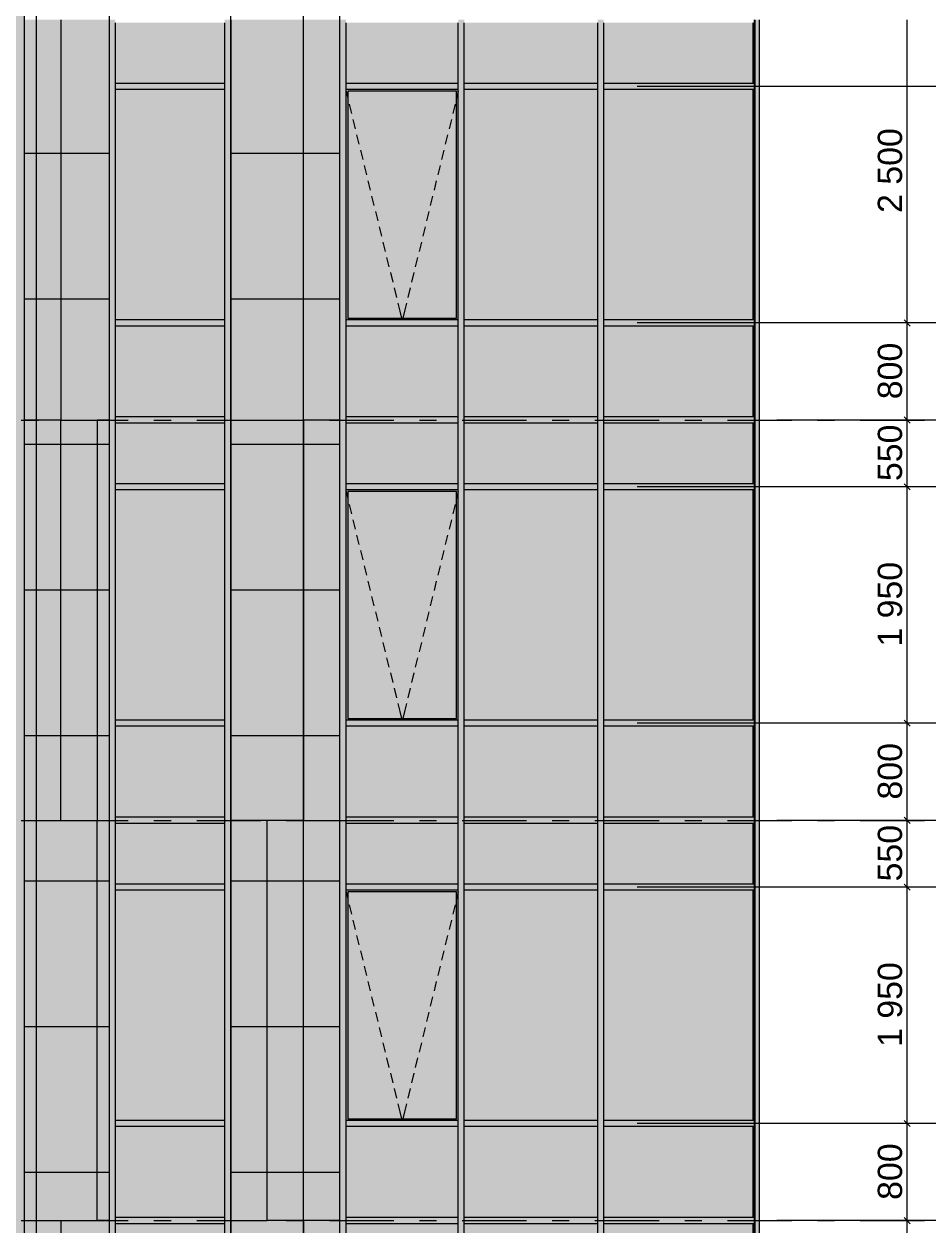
# Model space of a CAD drawing. Header units: millimetres. Extents: x 1499747 to 4341325, y -28481 to 441852.
# Drawn here: x 4151459 to 4158910, y 383893 to 393793 of the extents above; entities that cross this region are included whole.
import ezdxf

# ---------------------------------------------------------------- set-up
doc = ezdxf.new("R2010")
doc.units = ezdxf.units.MM
doc.header["$MEASUREMENT"] = 0
doc.layers.add('Чертеж и Рисунок', color=7, linetype='Continuous')
doc.styles.add('РЎР“Р•РќР•Р\xa0Р\x98Р\xa0_РЎРўР\x98Р›Р¬_2', font='')
doc.styles.get('РЎР“Р•РќР•Р\xa0Р\x98Р\xa0_РЎРўР\x98Р›Р¬_2').set_extended_font_data('GOST Common', italic=True)

msp = doc.modelspace()

# ---------------------------------------------------------------- hatches: boundary and pattern name
at = {"layer": 'Чертеж и Рисунок', "linetype": 'Continuous', "lineweight": 0, "true_color": 0xffffff}
for points in [[(4150962.7, 399933), (4150962.7, 373528.4), (4151462.7, 373528.4), (4151462.7, 399933)], [(4151762.7, 393828.4), (4151762.7, 390528.4), (4152162.9, 390528.4), (4152162.9, 393828.4)], [(4153162.9, 393828.4), (4153162.9, 390528.4), (4153762.9, 390528.4), (4153762.9, 393828.4)], [(4151762.7, 390528.4), (4151462.7, 390528.4), (4151462.7, 387228.4), (4151762.7, 387228.4)], [(4151762.7, 390528.4), (4151762.7, 387228.4), (4152062.7, 387228.4), (4152062.7, 390528.4)], [(4153762.9, 390528.4), (4153762.9, 387228.4), (4154062.9, 387228.4), (4154062.9, 390528.4)], [(4151462.7, 387228.4), (4151462.7, 383928.4), (4152062.7, 383928.4), (4152062.7, 387228.4)], [(4153162.9, 387228.4), (4153162.9, 383928.4), (4153462.9, 383928.4), (4153462.9, 387228.4)], [(4151762.7, 383928.4), (4151762.7, 380628.4), (4152162.9, 380628.4), (4152162.9, 383928.4)], [(4153762.9, 383928.4), (4153762.9, 380628.4), (4154062.9, 380628.4), (4154062.9, 383928.4)]]:
    msp.add_hatch(color=7, dxfattribs=at).paths.add_polyline_path(points)
at = {"layer": 'Чертеж и Рисунок', "linetype": 'Continuous', "lineweight": 0, "true_color": 0x868d8e}
for points in [[(4151462.7, 393828.4), (4151462.7, 390528.4), (4151762.7, 390528.4), (4151762.7, 393828.4)], [(4153762.9, 393828.4), (4153762.9, 390528.4), (4154062.9, 390528.4), (4154062.9, 393828.4)], [(4152062.7, 390528.4), (4152062.7, 387228.4), (4152162.9, 387228.4), (4152162.9, 390528.4)], [(4153762.9, 390528.4), (4153162.9, 390528.4), (4153162.9, 387228.4), (4153762.9, 387228.4)], [(4152062.7, 387228.4), (4152062.7, 383928.4), (4152162.9, 383928.4), (4152162.9, 387228.4)], [(4153462.9, 387228.4), (4153462.9, 383928.4), (4154062.9, 383928.4), (4154062.9, 387228.4)], [(4151462.7, 383928.4), (4151462.7, 380628.4), (4151762.7, 380628.4), (4151762.7, 383928.4)], [(4153162.9, 383928.4), (4153162.9, 380628.4), (4153762.9, 380628.4), (4153762.9, 383928.4)]]:
    msp.add_hatch(color=252, dxfattribs=at).paths.add_polyline_path(points)
at = {"layer": 'Чертеж и Рисунок', "linetype": 'Continuous', "lineweight": 0, "true_color": 0x2e2e2e}
for points in [[(4152162.9, 393278.4), (4152212.9, 393278.4), (4152212.9, 393828.4), (4152162.9, 393828.4)], [(4153162.9, 393278.4), (4153162.9, 393828.4), (4153112.9, 393828.4), (4153112.9, 393278.4)], [(4154112.9, 393278.4), (4154112.9, 393828.4), (4154062.9, 393828.4), (4154062.9, 393278.4)], [(4155037.9, 393828.4), (4155037.9, 393278.4), (4155087.9, 393278.4), (4155087.9, 393828.4)], [(4156237.8, 393278.4), (4156237.8, 393828.4), (4156187.8, 393828.4), (4156187.8, 393278.4)], [(4157467.4, 393303.4), (4157477.4, 393303.4), (4157477.4, 393278.4), (4157479.2, 393278.4), (4157479.2, 393828.4), (4157477.4, 393828.4), (4157477.4, 393803.4), (4157467.4, 393803.4)], [(4157479.2, 393278.4), (4157486.3, 393278.4), (4157486.3, 393828.4), (4157479.2, 393828.4)], [(4157486.3, 393278.4), (4157521.7, 393278.4), (4157521.7, 393828.4), (4157486.3, 393828.4)], [(4152162.9, 392428.4), (4152212.9, 392428.4), (4152212.9, 393278.4), (4152162.9, 393278.4)], [(4152212.9, 393303.4), (4152212.9, 393253.4), (4153112.9, 393253.4), (4153112.9, 393303.4)], [(4153162.9, 392428.4), (4153162.9, 393278.4), (4153112.9, 393278.4), (4153112.9, 392428.4)], [(4154112.9, 391328.4), (4154112.9, 393278.4), (4154062.9, 393278.4), (4154062.9, 391328.4)], [(4155037.9, 393253.4), (4155037.9, 393303.4), (4154112.9, 393303.4), (4154112.9, 393253.4)], [(4154127.9, 393238.4), (4154112.9, 393253.4), (4154112.9, 391353.4), (4154127.9, 391368.4)], [(4154112.9, 393253.4), (4154127.9, 393238.4), (4155022.9, 393238.4), (4155037.9, 393253.4)], [(4155022.9, 391368.4), (4155037.9, 391353.4), (4155037.9, 393253.4), (4155022.9, 393238.4)], [(4155037.9, 393278.4), (4155037.9, 391328.4), (4155087.9, 391328.4), (4155087.9, 393278.4)], [(4155571.8, 393303.4), (4155087.9, 393303.4), (4155087.9, 393253.4), (4155571.8, 393253.4)], [(4156187.8, 393253.4), (4156187.8, 393303.4), (4155571.8, 393303.4), (4155571.8, 393253.4)], [(4156237.8, 391328.4), (4156237.8, 393278.4), (4156187.8, 393278.4), (4156187.8, 391328.4)], [(4157477.4, 393253.4), (4157477.4, 393303.4), (4156237.8, 393303.4), (4156237.8, 393253.4)], [(4157477.4, 393253.4), (4157467.4, 393253.4), (4157467.4, 391353.4), (4157477.4, 391353.4), (4157477.4, 391328.4), (4157479.2, 391328.4), (4157479.2, 393278.4), (4157477.4, 393278.4)], [(4157479.2, 391328.4), (4157486.3, 391328.4), (4157486.3, 393278.4), (4157479.2, 393278.4)], [(4157486.3, 391328.4), (4157521.7, 391328.4), (4157521.7, 393278.4), (4157486.3, 393278.4)], [(4152162.9, 391328.4), (4152212.9, 391328.4), (4152212.9, 392428.4), (4152162.9, 392428.4)], [(4153162.9, 391328.4), (4153162.9, 392428.4), (4153112.9, 392428.4), (4153112.9, 391328.4)], [(4152212.9, 391353.4), (4152212.9, 391303.4), (4153112.9, 391303.4), (4153112.9, 391353.4)], [(4154112.9, 391353.4), (4155037.9, 391353.4), (4155022.9, 391368.4), (4154127.9, 391368.4)], [(4155037.9, 391303.4), (4155037.9, 391353.4), (4154112.9, 391353.4), (4154112.9, 391303.4)], [(4155571.8, 391353.4), (4155087.9, 391353.4), (4155087.9, 391303.4), (4155571.8, 391303.4)], [(4156187.8, 391303.4), (4156187.8, 391353.4), (4155571.8, 391353.4), (4155571.8, 391303.4)], [(4157477.4, 391303.4), (4157477.4, 391353.4), (4156237.8, 391353.4), (4156237.8, 391303.4)], [(4152162.9, 390528.4), (4152212.9, 390528.4), (4152212.9, 391328.4), (4152162.9, 391328.4)], [(4153162.9, 390528.4), (4153162.9, 391328.4), (4153112.9, 391328.4), (4153112.9, 390528.4)], [(4154112.9, 390528.4), (4154112.9, 391328.4), (4154062.9, 391328.4), (4154062.9, 390528.4)], [(4155037.9, 391328.4), (4155037.9, 390528.4), (4155087.9, 390528.4), (4155087.9, 391328.4)], [(4156237.8, 390528.4), (4156237.8, 391328.4), (4156187.8, 391328.4), (4156187.8, 390528.4)], [(4157477.4, 391303.4), (4157467.4, 391303.4), (4157467.4, 390553.4), (4157477.4, 390553.4), (4157477.4, 390528.4), (4157479.2, 390528.4), (4157479.2, 391328.4), (4157477.4, 391328.4)], [(4157479.2, 390528.4), (4157486.3, 390528.4), (4157486.3, 391328.4), (4157479.2, 391328.4)], [(4157486.3, 390528.4), (4157521.7, 390528.4), (4157521.7, 391328.4), (4157486.3, 391328.4)], [(4152162.9, 390128.4), (4152212.9, 390128.4), (4152212.9, 390528.4), (4152162.9, 390528.4)], [(4152212.9, 390553.4), (4152212.9, 390503.4), (4153112.9, 390503.4), (4153112.9, 390553.4)], [(4153162.9, 390128.4), (4153162.9, 390528.4), (4153112.9, 390528.4), (4153112.9, 390128.4)], [(4154112.9, 389978.4), (4154112.9, 390528.4), (4154062.9, 390528.4), (4154062.9, 389978.4)], [(4155037.9, 390503.4), (4155037.9, 390553.4), (4154112.9, 390553.4), (4154112.9, 390503.4)], [(4155037.9, 389978.4), (4155087.9, 389978.4), (4155087.9, 390528.4), (4155037.9, 390528.4)], [(4155571.8, 390553.4), (4155087.9, 390553.4), (4155087.9, 390503.4), (4155571.8, 390503.4)], [(4156187.8, 390503.4), (4156187.8, 390553.4), (4155571.8, 390553.4), (4155571.8, 390503.4)], [(4156237.8, 389978.4), (4156237.8, 390528.4), (4156187.8, 390528.4), (4156187.8, 389978.4)], [(4157477.4, 390503.4), (4157477.4, 390553.4), (4156237.8, 390553.4), (4156237.8, 390503.4)], [(4157467.4, 390003.4), (4157477.4, 390003.4), (4157477.4, 389978.4), (4157479.2, 389978.4), (4157479.2, 390528.4), (4157477.4, 390528.4), (4157477.4, 390503.4), (4157467.4, 390503.4)], [(4157479.2, 389978.4), (4157486.3, 389978.4), (4157486.3, 390528.4), (4157479.2, 390528.4)], [(4157486.3, 389978.4), (4157521.7, 389978.4), (4157521.7, 390528.4), (4157486.3, 390528.4)], [(4152162.9, 389978.4), (4152212.9, 389978.4), (4152212.9, 390128.4), (4152162.9, 390128.4)], [(4153162.9, 389978.4), (4153162.9, 390128.4), (4153112.9, 390128.4), (4153112.9, 389978.4)], [(4152162.9, 388028.4), (4152212.9, 388028.4), (4152212.9, 389978.4), (4152162.9, 389978.4)], [(4152212.9, 390003.4), (4152212.9, 389953.4), (4153112.9, 389953.4), (4153112.9, 390003.4)], [(4153162.9, 388028.4), (4153162.9, 389978.4), (4153112.9, 389978.4), (4153112.9, 388028.4)], [(4154112.9, 388028.4), (4154112.9, 389978.4), (4154062.9, 389978.4), (4154062.9, 388028.4)], [(4155037.9, 389953.4), (4155037.9, 390003.4), (4154112.9, 390003.4), (4154112.9, 389953.4)], [(4155037.9, 388028.4), (4155087.9, 388028.4), (4155087.9, 389978.4), (4155037.9, 389978.4)], [(4155571.8, 390003.4), (4155087.9, 390003.4), (4155087.9, 389953.4), (4155571.8, 389953.4)], [(4156187.8, 389953.4), (4156187.8, 390003.4), (4155571.8, 390003.4), (4155571.8, 389953.4)], [(4156237.8, 388028.4), (4156237.8, 389978.4), (4156187.8, 389978.4), (4156187.8, 388028.4)], [(4157477.4, 389953.4), (4157477.4, 390003.4), (4156237.8, 390003.4), (4156237.8, 389953.4)], [(4157477.4, 389953.4), (4157467.4, 389953.4), (4157467.4, 388053.4), (4157477.4, 388053.4), (4157477.4, 388028.4), (4157479.2, 388028.4), (4157479.2, 389978.4), (4157477.4, 389978.4)], [(4157479.2, 388028.4), (4157486.3, 388028.4), (4157486.3, 389978.4), (4157479.2, 389978.4)], [(4157486.3, 388028.4), (4157521.7, 388028.4), (4157521.7, 389978.4), (4157486.3, 389978.4)], [(4154127.9, 389938.4), (4154112.9, 389953.4), (4154112.9, 388053.4), (4154127.9, 388068.4)], [(4154112.9, 389953.4), (4154127.9, 389938.4), (4155022.9, 389938.4), (4155037.9, 389953.4)], [(4155022.9, 388068.4), (4155037.9, 388053.4), (4155037.9, 389953.4), (4155022.9, 389938.4)], [(4152162.9, 387828.4), (4152212.9, 387828.4), (4152212.9, 388028.4), (4152162.9, 388028.4)], [(4152212.9, 388053.4), (4152212.9, 388003.4), (4153112.9, 388003.4), (4153112.9, 388053.4)], [(4153162.9, 387828.4), (4153162.9, 388028.4), (4153112.9, 388028.4), (4153112.9, 387828.4)], [(4154112.9, 387228.4), (4154112.9, 388028.4), (4154062.9, 388028.4), (4154062.9, 387228.4)], [(4154112.9, 388053.4), (4155037.9, 388053.4), (4155022.9, 388068.4), (4154127.9, 388068.4)], [(4155037.9, 388003.4), (4155037.9, 388053.4), (4154112.9, 388053.4), (4154112.9, 388003.4)], [(4155037.9, 387228.4), (4155087.9, 387228.4), (4155087.9, 388028.4), (4155037.9, 388028.4)], [(4155571.8, 388053.4), (4155087.9, 388053.4), (4155087.9, 388003.4), (4155571.8, 388003.4)], [(4156187.8, 388003.4), (4156187.8, 388053.4), (4155571.8, 388053.4), (4155571.8, 388003.4)], [(4156237.8, 387228.4), (4156237.8, 388028.4), (4156187.8, 388028.4), (4156187.8, 387228.4)], [(4157477.4, 388003.4), (4157477.4, 388053.4), (4156237.8, 388053.4), (4156237.8, 388003.4)], [(4157477.4, 388003.4), (4157467.4, 388003.4), (4157467.4, 387253.4), (4157477.4, 387253.4), (4157477.4, 387228.4), (4157479.2, 387228.4), (4157479.2, 388028.4), (4157477.4, 388028.4)], [(4157479.2, 387228.4), (4157486.3, 387228.4), (4157486.3, 388028.4), (4157479.2, 388028.4)], [(4157486.3, 387228.4), (4157521.7, 387228.4), (4157521.7, 388028.4), (4157486.3, 388028.4)], [(4152162.9, 387228.4), (4152212.9, 387228.4), (4152212.9, 387828.4), (4152162.9, 387828.4)], [(4153162.9, 387228.4), (4153162.9, 387828.4), (4153112.9, 387828.4), (4153112.9, 387228.4)], [(4152162.9, 386678.4), (4152212.9, 386678.4), (4152212.9, 387228.4), (4152162.9, 387228.4)], [(4152212.9, 387253.4), (4152212.9, 387203.4), (4153112.9, 387203.4), (4153112.9, 387253.4)], [(4153162.9, 386678.4), (4153162.9, 387228.4), (4153112.9, 387228.4), (4153112.9, 386678.4)], [(4154112.9, 386678.4), (4154112.9, 387228.4), (4154062.9, 387228.4), (4154062.9, 386678.4)], [(4155037.9, 387203.4), (4155037.9, 387253.4), (4154112.9, 387253.4), (4154112.9, 387203.4)], [(4155037.9, 387228.4), (4155037.9, 386678.4), (4155087.9, 386678.4), (4155087.9, 387228.4)], [(4155571.8, 387253.4), (4155087.9, 387253.4), (4155087.9, 387203.4), (4155571.8, 387203.4)], [(4156187.8, 387203.4), (4156187.8, 387253.4), (4155571.8, 387253.4), (4155571.8, 387203.4)], [(4156237.8, 386678.4), (4156237.8, 387228.4), (4156187.8, 387228.4), (4156187.8, 386678.4)], [(4157477.4, 387203.4), (4157477.4, 387253.4), (4156237.8, 387253.4), (4156237.8, 387203.4)], [(4157467.4, 386703.4), (4157477.4, 386703.4), (4157477.4, 386678.4), (4157479.2, 386678.4), (4157479.2, 387228.4), (4157477.4, 387228.4), (4157477.4, 387203.4), (4157467.4, 387203.4)], [(4157479.2, 386678.4), (4157486.3, 386678.4), (4157486.3, 387228.4), (4157479.2, 387228.4)], [(4157486.3, 386678.4), (4157521.7, 386678.4), (4157521.7, 387228.4), (4157486.3, 387228.4)], [(4152212.9, 386703.4), (4152212.9, 386653.4), (4153112.9, 386653.4), (4153112.9, 386703.4)], [(4155037.9, 386653.4), (4155037.9, 386703.4), (4154112.9, 386703.4), (4154112.9, 386653.4)], [(4155571.8, 386703.4), (4155087.9, 386703.4), (4155087.9, 386653.4), (4155571.8, 386653.4)], [(4156187.8, 386653.4), (4156187.8, 386703.4), (4155571.8, 386703.4), (4155571.8, 386653.4)], [(4157477.4, 386653.4), (4157477.4, 386703.4), (4156237.8, 386703.4), (4156237.8, 386653.4)], [(4152162.9, 385528.4), (4152212.9, 385528.4), (4152212.9, 386678.4), (4152162.9, 386678.4)], [(4153162.9, 385528.4), (4153162.9, 386678.4), (4153112.9, 386678.4), (4153112.9, 385528.4)], [(4154112.9, 384728.4), (4154112.9, 386678.4), (4154062.9, 386678.4), (4154062.9, 384728.4)], [(4154127.9, 386638.4), (4154112.9, 386653.4), (4154112.9, 384753.4), (4154127.9, 384768.4)], [(4154112.9, 386653.4), (4154127.9, 386638.4), (4155022.9, 386638.4), (4155037.9, 386653.4)], [(4155022.9, 384768.4), (4155037.9, 384753.4), (4155037.9, 386653.4), (4155022.9, 386638.4)], [(4155037.9, 384728.4), (4155087.9, 384728.4), (4155087.9, 386678.4), (4155037.9, 386678.4)], [(4156237.8, 384728.4), (4156237.8, 386678.4), (4156187.8, 386678.4), (4156187.8, 384728.4)], [(4157477.4, 386653.4), (4157467.4, 386653.4), (4157467.4, 384753.4), (4157477.4, 384753.4), (4157477.4, 384728.4), (4157479.2, 384728.4), (4157479.2, 386678.4), (4157477.4, 386678.4)], [(4157479.2, 384728.4), (4157486.3, 384728.4), (4157486.3, 386678.4), (4157479.2, 386678.4)], [(4157486.3, 384728.4), (4157521.7, 384728.4), (4157521.7, 386678.4), (4157486.3, 386678.4)], [(4152162.9, 384728.4), (4152212.9, 384728.4), (4152212.9, 385528.4), (4152162.9, 385528.4)], [(4153162.9, 384728.4), (4153162.9, 385528.4), (4153112.9, 385528.4), (4153112.9, 384728.4)], [(4152162.9, 383928.4), (4152212.9, 383928.4), (4152212.9, 384728.4), (4152162.9, 384728.4)], [(4152212.9, 384753.4), (4152212.9, 384703.4), (4153112.9, 384703.4), (4153112.9, 384753.4)], [(4153162.9, 383928.4), (4153162.9, 384728.4), (4153112.9, 384728.4), (4153112.9, 383928.4)], [(4154112.9, 383928.4), (4154112.9, 384728.4), (4154062.9, 384728.4), (4154062.9, 383928.4)], [(4154112.9, 384753.4), (4155037.9, 384753.4), (4155022.9, 384768.4), (4154127.9, 384768.4)], [(4155037.9, 384703.4), (4155037.9, 384753.4), (4154112.9, 384753.4), (4154112.9, 384703.4)], [(4155037.9, 383928.4), (4155087.9, 383928.4), (4155087.9, 384728.4), (4155037.9, 384728.4)], [(4155571.8, 384753.4), (4155087.9, 384753.4), (4155087.9, 384703.4), (4155571.8, 384703.4)], [(4156187.8, 384703.4), (4156187.8, 384753.4), (4155571.8, 384753.4), (4155571.8, 384703.4)], [(4156237.8, 383928.4), (4156237.8, 384728.4), (4156187.8, 384728.4), (4156187.8, 383928.4)], [(4157477.4, 384703.4), (4157477.4, 384753.4), (4156237.8, 384753.4), (4156237.8, 384703.4)], [(4157477.4, 384703.4), (4157467.4, 384703.4), (4157467.4, 383953.4), (4157477.4, 383953.4), (4157477.4, 383928.4), (4157479.2, 383928.4), (4157479.2, 384728.4), (4157477.4, 384728.4)], [(4157479.2, 383928.4), (4157486.3, 383928.4), (4157486.3, 384728.4), (4157479.2, 384728.4)], [(4157486.3, 383928.4), (4157521.7, 383928.4), (4157521.7, 384728.4), (4157486.3, 384728.4)], [(4152162.9, 383378.4), (4152212.9, 383378.4), (4152212.9, 383928.4), (4152162.9, 383928.4)], [(4152212.9, 383953.4), (4152212.9, 383903.4), (4153112.9, 383903.4), (4153112.9, 383953.4)], [(4153162.9, 383378.4), (4153162.9, 383928.4), (4153112.9, 383928.4), (4153112.9, 383378.4)], [(4154112.9, 383378.4), (4154112.9, 383928.4), (4154062.9, 383928.4), (4154062.9, 383378.4)], [(4155037.9, 383903.4), (4155037.9, 383953.4), (4154112.9, 383953.4), (4154112.9, 383903.4)], [(4155037.9, 383928.4), (4155037.9, 383378.4), (4155087.9, 383378.4), (4155087.9, 383928.4)], [(4155571.8, 383953.4), (4155087.9, 383953.4), (4155087.9, 383903.4), (4155571.8, 383903.4)], [(4156187.8, 383903.4), (4156187.8, 383953.4), (4155571.8, 383953.4), (4155571.8, 383903.4)], [(4156237.8, 383378.4), (4156237.8, 383928.4), (4156187.8, 383928.4), (4156187.8, 383378.4)], [(4157477.4, 383903.4), (4157477.4, 383953.4), (4156237.8, 383953.4), (4156237.8, 383903.4)], [(4157467.4, 383403.4), (4157477.4, 383403.4), (4157477.4, 383378.4), (4157479.2, 383378.4), (4157479.2, 383928.4), (4157477.4, 383928.4), (4157477.4, 383903.4), (4157467.4, 383903.4)], [(4157479.2, 383378.4), (4157486.3, 383378.4), (4157486.3, 383928.4), (4157479.2, 383928.4)], [(4157486.3, 383378.4), (4157521.7, 383378.4), (4157521.7, 383928.4), (4157486.3, 383928.4)]]:
    msp.add_hatch(color=250, dxfattribs=at).paths.add_polyline_path(points)
at = {"layer": 'Чертеж и Рисунок', "linetype": 'Continuous', "lineweight": 0, "true_color": 0x84adf9}
for points in [[(4153112.9, 393803.4), (4152212.9, 393803.4), (4152212.9, 393303.4), (4153112.9, 393303.4)], [(4155037.9, 393803.4), (4154112.9, 393803.4), (4154112.9, 393303.4), (4155037.9, 393303.4)], [(4155087.9, 393303.4), (4156187.8, 393303.4), (4156187.8, 393803.4), (4155087.9, 393803.4)], [(4156237.8, 393303.4), (4157467.4, 393303.4), (4157467.4, 393803.4), (4156237.8, 393803.4)], [(4153112.9, 393253.4), (4152212.9, 393253.4), (4152212.9, 391353.4), (4153112.9, 391353.4), (4153112.9, 392428.4)], [(4155022.9, 391368.4), (4155022.9, 393238.4), (4154127.9, 393238.4), (4154127.9, 391368.4)], [(4155087.9, 391353.4), (4156187.8, 391353.4), (4156187.8, 393253.4), (4155087.9, 393253.4)], [(4156237.8, 391353.4), (4157467.4, 391353.4), (4157467.4, 393253.4), (4156237.8, 393253.4)], [(4152212.9, 391303.4), (4152212.9, 390553.4), (4153112.9, 390553.4), (4153112.9, 391303.4)], [(4154112.9, 391303.4), (4154112.9, 390553.4), (4155037.9, 390553.4), (4155037.9, 391303.4)], [(4155087.9, 390553.4), (4156187.8, 390553.4), (4156187.8, 391303.4), (4155087.9, 391303.4)], [(4156237.8, 390553.4), (4157467.4, 390553.4), (4157467.4, 391303.4), (4156237.8, 391303.4)], [(4153112.9, 390503.4), (4152212.9, 390503.4), (4152212.9, 390003.4), (4153112.9, 390003.4), (4153112.9, 390128.4)], [(4154112.9, 390503.4), (4154112.9, 390003.4), (4155037.9, 390003.4), (4155037.9, 390503.4)], [(4155087.9, 390003.4), (4156187.8, 390003.4), (4156187.8, 390503.4), (4155087.9, 390503.4)], [(4156237.8, 390003.4), (4157467.4, 390003.4), (4157467.4, 390503.4), (4156237.8, 390503.4)], [(4152212.9, 389953.4), (4152212.9, 388053.4), (4153112.9, 388053.4), (4153112.9, 389953.4)], [(4155022.9, 388068.4), (4155022.9, 389938.4), (4154127.9, 389938.4), (4154127.9, 388068.4)], [(4155087.9, 388053.4), (4156187.8, 388053.4), (4156187.8, 389953.4), (4155087.9, 389953.4)], [(4156237.8, 388053.4), (4157467.4, 388053.4), (4157467.4, 389953.4), (4156237.8, 389953.4)], [(4152212.9, 387253.4), (4153112.9, 387253.4), (4153112.9, 387828.4), (4153112.9, 388003.4), (4152212.9, 388003.4)], [(4154112.9, 388003.4), (4154112.9, 387253.4), (4155037.9, 387253.4), (4155037.9, 388003.4)], [(4155087.9, 387253.4), (4156187.8, 387253.4), (4156187.8, 388003.4), (4155087.9, 388003.4)], [(4156237.8, 387253.4), (4157467.4, 387253.4), (4157467.4, 388003.4), (4156237.8, 388003.4)], [(4152212.9, 387203.4), (4152212.9, 386703.4), (4153112.9, 386703.4), (4153112.9, 387203.4)], [(4154112.9, 387203.4), (4154112.9, 386703.4), (4155037.9, 386703.4), (4155037.9, 387203.4)], [(4155087.9, 386703.4), (4156187.8, 386703.4), (4156187.8, 387203.4), (4155087.9, 387203.4)], [(4156237.8, 386703.4), (4157467.4, 386703.4), (4157467.4, 387203.4), (4156237.8, 387203.4)], [(4153112.9, 386653.4), (4152212.9, 386653.4), (4152212.9, 384753.4), (4153112.9, 384753.4), (4153112.9, 385528.4)], [(4155022.9, 384768.4), (4155022.9, 386638.4), (4154127.9, 386638.4), (4154127.9, 384768.4)], [(4155087.9, 384753.4), (4156187.8, 384753.4), (4156187.8, 386653.4), (4155087.9, 386653.4)], [(4156237.8, 384753.4), (4157467.4, 384753.4), (4157467.4, 386653.4), (4156237.8, 386653.4)], [(4152212.9, 384703.4), (4152212.9, 383953.4), (4153112.9, 383953.4), (4153112.9, 384703.4)], [(4154112.9, 384703.4), (4154112.9, 383953.4), (4155037.9, 383953.4), (4155037.9, 384703.4)], [(4155087.9, 383953.4), (4156187.8, 383953.4), (4156187.8, 384703.4), (4155087.9, 384703.4)], [(4156237.8, 383953.4), (4157467.4, 383953.4), (4157467.4, 384703.4), (4156237.8, 384703.4)], [(4153112.9, 383903.4), (4152212.9, 383903.4), (4152212.9, 383403.4), (4153112.9, 383403.4)], [(4154112.9, 383903.4), (4154112.9, 383403.4), (4155037.9, 383403.4), (4155037.9, 383903.4)], [(4155087.9, 383403.4), (4156187.8, 383403.4), (4156187.8, 383903.4), (4155087.9, 383903.4)], [(4156237.8, 383403.4), (4157467.4, 383403.4), (4157467.4, 383903.4), (4156237.8, 383903.4)]]:
    msp.add_hatch(color=161, dxfattribs=at).paths.add_polyline_path(points)

# ---------------------------------------------------------------- linework, layer by layer
at = {"layer": 'Чертеж и Рисунок', "color": 253, "linetype": 'Continuous', "lineweight": 5, "true_color": 0xaaaaaa}
for points in [[(4151563, 373528.4), (4151563, 404178.5)], [(4152163, 373528.4), (4152163, 404178.5)], [(4153163, 373528.4), (4153163, 404178.5)], [(4153763, 373528.4), (4153763, 404178.5)], [(4154063.1, 373528.4), (4154063.1, 404178.5)], [(4151462.7, 392728.4), (4152163, 392728.4)], [(4153162.9, 392728.4), (4154062.9, 392728.4)], [(4151462.7, 391528.4), (4152163, 391528.4)], [(4153162.9, 391528.4), (4154062.9, 391528.4)], [(4151462.7, 390328.4), (4152163, 390328.4)], [(4153162.9, 390328.4), (4154062.9, 390328.4)], [(4151462.7, 389128.4), (4152163, 389128.4)], [(4153162.9, 389128.4), (4154062.9, 389128.4)], [(4151462.7, 387928.4), (4152163, 387928.4)], [(4153162.9, 387928.4), (4154062.9, 387928.4)], [(4151462.7, 386728.4), (4152163, 386728.4)], [(4153162.9, 386728.4), (4154062.9, 386728.4)], [(4151462.7, 385528.4), (4152163, 385528.4)], [(4153162.9, 385528.4), (4154062.9, 385528.4)], [(4151462.7, 384328.4), (4152163, 384328.4)], [(4153162.9, 384328.4), (4154062.9, 384328.4)]]:
    msp.add_lwpolyline(points, dxfattribs=at)
at = {"layer": 'Чертеж и Рисунок', "color": 7, "linetype": 'Continuous', "lineweight": 5}
for points in [[(4151462.7, 373528.4), (4151462.7, 399933)], [(4151762.7, 393828.4), (4151762.7, 390528.4)], [(4152162.9, 390528.4), (4152162.9, 393828.4)], [(4153162.9, 393828.4), (4153162.9, 390528.4)], [(4153762.9, 390528.4), (4153762.9, 393828.4)], [(4154062.9, 393278.4), (4154062.9, 393828.4)], [(4157479.2, 393278.4), (4157479.2, 393828.4)], [(4157486.3, 393278.4), (4157486.3, 393828.4)], [(4157521.7, 393278.4), (4157521.7, 393828.4)], [(4158737.7, 391328.4), (4158737.7, 393828.4)], [(4152212.9, 393303.4), (4152212.9, 393803.4)], [(4153112.9, 393303.4), (4153112.9, 393803.4)], [(4154112.9, 393303.4), (4154112.9, 393803.4)], [(4155037.9, 393303.4), (4155037.9, 393803.4)], [(4155087.9, 393303.4), (4155087.9, 393803.4)], [(4156187.8, 393303.4), (4156187.8, 393803.4)], [(4156237.8, 393303.4), (4156237.8, 393803.4)], [(4157467.4, 393803.4), (4157467.4, 393303.4)], [(4152212.9, 393278.4), (4152212.9, 393303.4)], [(4153112.9, 393303.4), (4152212.9, 393303.4)], [(4152212.9, 393253.4), (4152212.9, 393278.4)], [(4153112.9, 393253.4), (4152212.9, 393253.4)], [(4152212.9, 392428.4), (4152212.9, 393253.4)], [(4153112.9, 393278.4), (4153112.9, 393303.4)], [(4153112.9, 393253.4), (4153112.9, 393278.4)], [(4153112.9, 392428.4), (4153112.9, 393253.4)], [(4154062.9, 391328.4), (4154062.9, 393278.4)], [(4154112.9, 393278.4), (4154112.9, 393303.4)], [(4155037.9, 393303.4), (4154112.9, 393303.4)], [(4154112.9, 393253.4), (4154112.9, 393278.4)], [(4155037.9, 393253.4), (4154112.9, 393253.4)], [(4154112.9, 391353.4), (4154112.9, 393253.4)], [(4155022.9, 393238.4), (4154127.9, 393238.4)], [(4154127.9, 393238.4), (4154127.9, 391368.4)], [(4155022.9, 391368.4), (4155022.9, 393238.4)], [(4155037.9, 393278.4), (4155037.9, 393303.4)], [(4155037.9, 393253.4), (4155037.9, 393278.4)], [(4155037.9, 391353.4), (4155037.9, 393253.4)], [(4155571.8, 393303.4), (4155087.9, 393303.4)], [(4155087.9, 393278.4), (4155087.9, 393303.4)], [(4155087.9, 393253.4), (4155087.9, 393278.4)], [(4155087.9, 391353.4), (4155087.9, 393253.4)], [(4155571.8, 393253.4), (4155087.9, 393253.4)], [(4156187.8, 393303.4), (4155571.8, 393303.4)], [(4156187.8, 393253.4), (4155571.8, 393253.4)], [(4156187.8, 393278.4), (4156187.8, 393303.4)], [(4156187.8, 393253.4), (4156187.8, 393278.4)], [(4156187.8, 391353.4), (4156187.8, 393253.4)], [(4157477.4, 393303.4), (4156237.8, 393303.4)], [(4156237.8, 393278.4), (4156237.8, 393303.4)], [(4156237.8, 393253.4), (4156237.8, 393278.4)], [(4156237.8, 391353.4), (4156237.8, 393253.4)], [(4157477.4, 393253.4), (4156237.8, 393253.4)], [(4160252.1, 393278.4), (4156512.8, 393278.4)], [(4157467.4, 393253.4), (4157467.4, 391353.4)], [(4157477.4, 393303.4), (4157477.4, 393253.4)], [(4157477.4, 393278.4), (4157479.2, 393278.4)], [(4157479.2, 391328.4), (4157479.2, 393278.4)], [(4157486.3, 391328.4), (4157486.3, 393278.4)], [(4157521.7, 391328.4), (4157521.7, 393278.4)], [(4152212.9, 391353.4), (4152212.9, 392428.4)], [(4153112.9, 391353.4), (4153112.9, 392428.4)], [(4152212.9, 391328.4), (4152212.9, 391353.4)], [(4153112.9, 391353.4), (4152212.9, 391353.4)], [(4153112.9, 391328.4), (4153112.9, 391353.4)], [(4155037.9, 391353.4), (4154112.9, 391353.4)], [(4154112.9, 391303.4), (4154112.9, 391353.4)], [(4154127.9, 391368.4), (4155022.9, 391368.4)], [(4155037.9, 391328.4), (4155037.9, 391353.4)], [(4155571.8, 391353.4), (4155087.9, 391353.4)], [(4155087.9, 391328.4), (4155087.9, 391353.4)], [(4156187.8, 391353.4), (4155571.8, 391353.4)], [(4156187.8, 391328.4), (4156187.8, 391353.4)], [(4157477.4, 391353.4), (4156237.8, 391353.4)], [(4156237.8, 391328.4), (4156237.8, 391353.4)], [(4157477.4, 391353.4), (4157477.4, 391303.4)], [(4158712.7, 391353.4), (4158762.7, 391303.4)], [(4152212.9, 391303.4), (4152212.9, 391328.4)], [(4152212.9, 390553.4), (4152212.9, 391303.4)], [(4153112.9, 391303.4), (4152212.9, 391303.4)], [(4153112.9, 391303.4), (4153112.9, 391328.4)], [(4153112.9, 390553.4), (4153112.9, 391303.4)], [(4154062.9, 390528.4), (4154062.9, 391328.4)], [(4154112.9, 390553.4), (4154112.9, 391303.4)], [(4155037.9, 391303.4), (4154112.9, 391303.4)], [(4155037.9, 391303.4), (4155037.9, 391328.4)], [(4155037.9, 390553.4), (4155037.9, 391303.4)], [(4155087.9, 391303.4), (4155087.9, 391328.4)], [(4155087.9, 390553.4), (4155087.9, 391303.4)], [(4155571.8, 391303.4), (4155087.9, 391303.4)], [(4156187.8, 391303.4), (4155571.8, 391303.4)], [(4156187.8, 391303.4), (4156187.8, 391328.4)], [(4156187.8, 390553.4), (4156187.8, 391303.4)], [(4156237.8, 391303.4), (4156237.8, 391328.4)], [(4156237.8, 390553.4), (4156237.8, 391303.4)], [(4157477.4, 391303.4), (4156237.8, 391303.4)], [(4160252.1, 391328.4), (4156512.8, 391328.4)], [(4158784.6, 391328.4), (4156512.8, 391328.4)], [(4157467.4, 391303.4), (4157467.4, 390553.4)], [(4157477.4, 391328.4), (4157479.2, 391328.4)], [(4157479.2, 390528.4), (4157479.2, 391328.4)], [(4157486.3, 390528.4), (4157486.3, 391328.4)], [(4157521.7, 390528.4), (4157521.7, 391328.4)], [(4158737.7, 390528.4), (4158737.7, 391328.4)], [(4151762.7, 390528.4), (4151462.7, 390528.4)], [(4151762.7, 387228.4), (4151762.7, 390528.4)], [(4151762.7, 390528.4), (4152062.7, 390528.4)], [(4153112.9, 390553.4), (4152212.9, 390553.4)], [(4152212.9, 390528.4), (4152212.9, 390553.4)], [(4152212.9, 390503.4), (4152212.9, 390528.4)], [(4153112.9, 390503.4), (4152212.9, 390503.4)], [(4152212.9, 390128.4), (4152212.9, 390503.4)], [(4153112.9, 390528.4), (4153112.9, 390553.4)], [(4153112.9, 390503.4), (4153112.9, 390528.4)], [(4153112.9, 390128.4), (4153112.9, 390503.4)], [(4153162.9, 390528.4), (4153762.9, 390528.4)], [(4153762.9, 390528.4), (4153762.9, 387228.4)], [(4154062.9, 390528.4), (4153762.9, 390528.4)], [(4154062.9, 389978.4), (4154062.9, 390528.4)], [(4155037.9, 390553.4), (4154112.9, 390553.4)], [(4154112.9, 390503.4), (4154112.9, 390553.4)], [(4154112.9, 390003.4), (4154112.9, 390503.4)], [(4155037.9, 390503.4), (4154112.9, 390503.4)], [(4155037.9, 390528.4), (4155037.9, 390553.4)], [(4155037.9, 390503.4), (4155037.9, 390528.4)], [(4155037.9, 390003.4), (4155037.9, 390503.4)], [(4155571.8, 390553.4), (4155087.9, 390553.4)], [(4155087.9, 390528.4), (4155087.9, 390553.4)], [(4155087.9, 390503.4), (4155087.9, 390528.4)], [(4155087.9, 390003.4), (4155087.9, 390503.4)], [(4155571.8, 390503.4), (4155087.9, 390503.4)], [(4156187.8, 390553.4), (4155571.8, 390553.4)], [(4156187.8, 390503.4), (4155571.8, 390503.4)], [(4156187.8, 390528.4), (4156187.8, 390553.4)], [(4156187.8, 390503.4), (4156187.8, 390528.4)], [(4156187.8, 390003.4), (4156187.8, 390503.4)], [(4157477.4, 390553.4), (4156237.8, 390553.4)], [(4156237.8, 390528.4), (4156237.8, 390553.4)], [(4156237.8, 390503.4), (4156237.8, 390528.4)], [(4156237.8, 390003.4), (4156237.8, 390503.4)], [(4157477.4, 390503.4), (4156237.8, 390503.4)], [(4157467.4, 390503.4), (4157467.4, 390003.4)], [(4157477.4, 390553.4), (4157477.4, 390503.4)], [(4157477.4, 390528.4), (4157479.2, 390528.4)], [(4157479.2, 389978.4), (4157479.2, 390528.4)], [(4157486.3, 389978.4), (4157486.3, 390528.4)], [(4157521.7, 389978.4), (4157521.7, 390528.4)], [(4160252.1, 390528.4), (4157662.8, 390528.4)], [(4158784.6, 390528.4), (4157662.8, 390528.4)], [(4158712.7, 390553.4), (4158762.7, 390503.4)], [(4158737.7, 389978.4), (4158737.7, 390528.4)], [(4152212.9, 390003.4), (4152212.9, 390128.4)], [(4153112.9, 390003.4), (4153112.9, 390128.4)], [(4152212.9, 389978.4), (4152212.9, 390003.4)], [(4153112.9, 390003.4), (4152212.9, 390003.4)], [(4152212.9, 389953.4), (4152212.9, 389978.4)], [(4153112.9, 389978.4), (4153112.9, 390003.4)], [(4153112.9, 389953.4), (4153112.9, 389978.4)], [(4154062.9, 388028.4), (4154062.9, 389978.4)], [(4155037.9, 390003.4), (4154112.9, 390003.4)], [(4154112.9, 389953.4), (4154112.9, 390003.4)], [(4155037.9, 389978.4), (4155037.9, 390003.4)], [(4155037.9, 389953.4), (4155037.9, 389978.4)], [(4155571.8, 390003.4), (4155087.9, 390003.4)], [(4155087.9, 389978.4), (4155087.9, 390003.4)], [(4155087.9, 389953.4), (4155087.9, 389978.4)], [(4156187.8, 390003.4), (4155571.8, 390003.4)], [(4156187.8, 389978.4), (4156187.8, 390003.4)], [(4156187.8, 389953.4), (4156187.8, 389978.4)], [(4157477.4, 390003.4), (4156237.8, 390003.4)], [(4156237.8, 389978.4), (4156237.8, 390003.4)], [(4156237.8, 389953.4), (4156237.8, 389978.4)], [(4160252.1, 389978.4), (4156512.8, 389978.4)], [(4158784.6, 389978.4), (4156512.8, 389978.4)], [(4157477.4, 390003.4), (4157477.4, 389953.4)], [(4157477.4, 389978.4), (4157479.2, 389978.4)], [(4157479.2, 388028.4), (4157479.2, 389978.4)], [(4157486.3, 388028.4), (4157486.3, 389978.4)], [(4157521.7, 388028.4), (4157521.7, 389978.4)], [(4158712.7, 390003.4), (4158762.7, 389953.4)], [(4158737.7, 388028.4), (4158737.7, 389978.4)], [(4152212.9, 388053.4), (4152212.9, 389953.4)], [(4153112.9, 389953.4), (4152212.9, 389953.4)], [(4153112.9, 388053.4), (4153112.9, 389953.4)], [(4154112.9, 388053.4), (4154112.9, 389953.4)], [(4155037.9, 389953.4), (4154112.9, 389953.4)], [(4155022.9, 389938.4), (4154127.9, 389938.4)], [(4154127.9, 389938.4), (4154127.9, 388068.4)], [(4155022.9, 388068.4), (4155022.9, 389938.4)], [(4155037.9, 388053.4), (4155037.9, 389953.4)], [(4155087.9, 388053.4), (4155087.9, 389953.4)], [(4155571.8, 389953.4), (4155087.9, 389953.4)], [(4156187.8, 389953.4), (4155571.8, 389953.4)], [(4156187.8, 388053.4), (4156187.8, 389953.4)], [(4156237.8, 388053.4), (4156237.8, 389953.4)], [(4157477.4, 389953.4), (4156237.8, 389953.4)], [(4157467.4, 389953.4), (4157467.4, 388053.4)], [(4152212.9, 388028.4), (4152212.9, 388053.4)], [(4153112.9, 388053.4), (4152212.9, 388053.4)], [(4152212.9, 388003.4), (4152212.9, 388028.4)], [(4153112.9, 388003.4), (4152212.9, 388003.4)], [(4152212.9, 387828.4), (4152212.9, 388003.4)], [(4153112.9, 388028.4), (4153112.9, 388053.4)], [(4153112.9, 388003.4), (4153112.9, 388028.4)], [(4153112.9, 387828.4), (4153112.9, 388003.4)], [(4154062.9, 387228.4), (4154062.9, 388028.4)], [(4155037.9, 388053.4), (4154112.9, 388053.4)], [(4154112.9, 388003.4), (4154112.9, 388053.4)], [(4154112.9, 387253.4), (4154112.9, 388003.4)], [(4155037.9, 388003.4), (4154112.9, 388003.4)], [(4154127.9, 388068.4), (4155022.9, 388068.4)], [(4155037.9, 388028.4), (4155037.9, 388053.4)], [(4155037.9, 388003.4), (4155037.9, 388028.4)], [(4155037.9, 387253.4), (4155037.9, 388003.4)], [(4155571.8, 388053.4), (4155087.9, 388053.4)], [(4155087.9, 388028.4), (4155087.9, 388053.4)], [(4155087.9, 388003.4), (4155087.9, 388028.4)], [(4155571.8, 388003.4), (4155087.9, 388003.4)], [(4155087.9, 387253.4), (4155087.9, 388003.4)], [(4156187.8, 388053.4), (4155571.8, 388053.4)], [(4156187.8, 388003.4), (4155571.8, 388003.4)], [(4156187.8, 388028.4), (4156187.8, 388053.4)], [(4156187.8, 388003.4), (4156187.8, 388028.4)], [(4156187.8, 387253.4), (4156187.8, 388003.4)], [(4157477.4, 388053.4), (4156237.8, 388053.4)], [(4156237.8, 388028.4), (4156237.8, 388053.4)], [(4156237.8, 388003.4), (4156237.8, 388028.4)], [(4156237.8, 387253.4), (4156237.8, 388003.4)], [(4157477.4, 388003.4), (4156237.8, 388003.4)], [(4160252.1, 388028.4), (4156512.8, 388028.4)], [(4158784.6, 388028.4), (4156512.8, 388028.4)], [(4157467.4, 388003.4), (4157467.4, 387253.4)], [(4157477.4, 388053.4), (4157477.4, 388003.4)], [(4157477.4, 388028.4), (4157479.2, 388028.4)], [(4157479.2, 387228.4), (4157479.2, 388028.4)], [(4157486.3, 387228.4), (4157486.3, 388028.4)], [(4157521.7, 387228.4), (4157521.7, 388028.4)], [(4158712.7, 388053.4), (4158762.7, 388003.4)], [(4158737.7, 387228.4), (4158737.7, 388028.4)], [(4152212.9, 387253.4), (4152212.9, 387828.4)], [(4153112.9, 387253.4), (4153112.9, 387828.4)], [(4151462.7, 387228.4), (4151762.7, 387228.4)], [(4151762.7, 387228.4), (4152062.7, 387228.4)], [(4152062.7, 383928.4), (4152062.7, 387228.4)], [(4152212.9, 387228.4), (4152212.9, 387253.4)], [(4153112.9, 387253.4), (4152212.9, 387253.4)], [(4152212.9, 387203.4), (4152212.9, 387228.4)], [(4153112.9, 387203.4), (4152212.9, 387203.4)], [(4152212.9, 386703.4), (4152212.9, 387203.4)], [(4153112.9, 387228.4), (4153112.9, 387253.4)], [(4153112.9, 387203.4), (4153112.9, 387228.4)], [(4153112.9, 386703.4), (4153112.9, 387203.4)], [(4153162.9, 387228.4), (4153162.9, 383928.4)], [(4153462.9, 387228.4), (4153162.9, 387228.4)], [(4153462.9, 383928.4), (4153462.9, 387228.4)], [(4153762.9, 387228.4), (4154062.9, 387228.4)], [(4154062.9, 386678.4), (4154062.9, 387228.4)], [(4155037.9, 387253.4), (4154112.9, 387253.4)], [(4154112.9, 387203.4), (4154112.9, 387253.4)], [(4154112.9, 386703.4), (4154112.9, 387203.4)], [(4155037.9, 387203.4), (4154112.9, 387203.4)], [(4155037.9, 387228.4), (4155037.9, 387253.4)], [(4155037.9, 387203.4), (4155037.9, 387228.4)], [(4155037.9, 386703.4), (4155037.9, 387203.4)], [(4155571.8, 387253.4), (4155087.9, 387253.4)], [(4155087.9, 387228.4), (4155087.9, 387253.4)], [(4155087.9, 387203.4), (4155087.9, 387228.4)], [(4155571.8, 387203.4), (4155087.9, 387203.4)], [(4155087.9, 386703.4), (4155087.9, 387203.4)], [(4156187.8, 387253.4), (4155571.8, 387253.4)], [(4156187.8, 387203.4), (4155571.8, 387203.4)], [(4156187.8, 387228.4), (4156187.8, 387253.4)], [(4156187.8, 387203.4), (4156187.8, 387228.4)], [(4156187.8, 386703.4), (4156187.8, 387203.4)], [(4157477.4, 387253.4), (4156237.8, 387253.4)], [(4156237.8, 387228.4), (4156237.8, 387253.4)], [(4156237.8, 387203.4), (4156237.8, 387228.4)], [(4156237.8, 386703.4), (4156237.8, 387203.4)], [(4157477.4, 387203.4), (4156237.8, 387203.4)], [(4157467.4, 387203.4), (4157467.4, 386703.4)], [(4157477.4, 387253.4), (4157477.4, 387203.4)], [(4157477.4, 387228.4), (4157479.2, 387228.4)], [(4157479.2, 386678.4), (4157479.2, 387228.4)], [(4157486.3, 386678.4), (4157486.3, 387228.4)], [(4157521.7, 386678.4), (4157521.7, 387228.4)], [(4160252.1, 387228.4), (4157662.8, 387228.4)], [(4158784.6, 387228.4), (4157662.8, 387228.4)], [(4158712.7, 387253.4), (4158762.7, 387203.4)], [(4158737.7, 386678.4), (4158737.7, 387228.4)], [(4152212.9, 386678.4), (4152212.9, 386703.4)], [(4153112.9, 386703.4), (4152212.9, 386703.4)], [(4153112.9, 386678.4), (4153112.9, 386703.4)], [(4155037.9, 386703.4), (4154112.9, 386703.4)], [(4154112.9, 386653.4), (4154112.9, 386703.4)], [(4155037.9, 386678.4), (4155037.9, 386703.4)], [(4155571.8, 386703.4), (4155087.9, 386703.4)], [(4155087.9, 386678.4), (4155087.9, 386703.4)], [(4156187.8, 386703.4), (4155571.8, 386703.4)], [(4156187.8, 386678.4), (4156187.8, 386703.4)], [(4157477.4, 386703.4), (4156237.8, 386703.4)], [(4156237.8, 386678.4), (4156237.8, 386703.4)], [(4157477.4, 386703.4), (4157477.4, 386653.4)], [(4158712.7, 386703.4), (4158762.7, 386653.4)], [(4152212.9, 386653.4), (4152212.9, 386678.4)], [(4152212.9, 385528.4), (4152212.9, 386653.4)], [(4153112.9, 386653.4), (4152212.9, 386653.4)], [(4153112.9, 386653.4), (4153112.9, 386678.4)], [(4153112.9, 385528.4), (4153112.9, 386653.4)], [(4154062.9, 384728.4), (4154062.9, 386678.4)], [(4154112.9, 384753.4), (4154112.9, 386653.4)], [(4155037.9, 386653.4), (4154112.9, 386653.4)], [(4155022.9, 386638.4), (4154127.9, 386638.4)], [(4154127.9, 386638.4), (4154127.9, 384768.4)], [(4155022.9, 384768.4), (4155022.9, 386638.4)], [(4155037.9, 386653.4), (4155037.9, 386678.4)], [(4155037.9, 384753.4), (4155037.9, 386653.4)], [(4155087.9, 386653.4), (4155087.9, 386678.4)], [(4155571.8, 386653.4), (4155087.9, 386653.4)], [(4155087.9, 384753.4), (4155087.9, 386653.4)], [(4156187.8, 386653.4), (4155571.8, 386653.4)], [(4156187.8, 386653.4), (4156187.8, 386678.4)], [(4156187.8, 384753.4), (4156187.8, 386653.4)], [(4156237.8, 386653.4), (4156237.8, 386678.4)], [(4156237.8, 384753.4), (4156237.8, 386653.4)], [(4157477.4, 386653.4), (4156237.8, 386653.4)], [(4160252.1, 386678.4), (4156512.8, 386678.4)], [(4158784.6, 386678.4), (4156512.8, 386678.4)], [(4157467.4, 386653.4), (4157467.4, 384753.4)], [(4157477.4, 386678.4), (4157479.2, 386678.4)], [(4157479.2, 384728.4), (4157479.2, 386678.4)], [(4157486.3, 384728.4), (4157486.3, 386678.4)], [(4157521.7, 384728.4), (4157521.7, 386678.4)], [(4158737.7, 384728.4), (4158737.7, 386678.4)], [(4152212.9, 384753.4), (4152212.9, 385528.4)], [(4153112.9, 384753.4), (4153112.9, 385528.4)], [(4152212.9, 384728.4), (4152212.9, 384753.4)], [(4153112.9, 384753.4), (4152212.9, 384753.4)], [(4152212.9, 384703.4), (4152212.9, 384728.4)], [(4153112.9, 384728.4), (4153112.9, 384753.4)], [(4153112.9, 384703.4), (4153112.9, 384728.4)], [(4154062.9, 383928.4), (4154062.9, 384728.4)], [(4155037.9, 384753.4), (4154112.9, 384753.4)], [(4154112.9, 384703.4), (4154112.9, 384753.4)], [(4154127.9, 384768.4), (4155022.9, 384768.4)], [(4155037.9, 384728.4), (4155037.9, 384753.4)], [(4155037.9, 384703.4), (4155037.9, 384728.4)], [(4155571.8, 384753.4), (4155087.9, 384753.4)], [(4155087.9, 384728.4), (4155087.9, 384753.4)], [(4155087.9, 384703.4), (4155087.9, 384728.4)], [(4156187.8, 384753.4), (4155571.8, 384753.4)], [(4156187.8, 384728.4), (4156187.8, 384753.4)], [(4156187.8, 384703.4), (4156187.8, 384728.4)], [(4157477.4, 384753.4), (4156237.8, 384753.4)], [(4156237.8, 384728.4), (4156237.8, 384753.4)], [(4156237.8, 384703.4), (4156237.8, 384728.4)], [(4160252.1, 384728.4), (4156512.8, 384728.4)], [(4158784.6, 384728.4), (4156512.8, 384728.4)], [(4157477.4, 384753.4), (4157477.4, 384703.4)], [(4157477.4, 384728.4), (4157479.2, 384728.4)], [(4157479.2, 383928.4), (4157479.2, 384728.4)], [(4157486.3, 383928.4), (4157486.3, 384728.4)], [(4157521.7, 383928.4), (4157521.7, 384728.4)], [(4158712.7, 384753.4), (4158762.7, 384703.4)], [(4158737.7, 383928.4), (4158737.7, 384728.4)], [(4152212.9, 383953.4), (4152212.9, 384703.4)], [(4153112.9, 384703.4), (4152212.9, 384703.4)], [(4153112.9, 383953.4), (4153112.9, 384703.4)], [(4154112.9, 383953.4), (4154112.9, 384703.4)], [(4155037.9, 384703.4), (4154112.9, 384703.4)], [(4155037.9, 383953.4), (4155037.9, 384703.4)], [(4155571.8, 384703.4), (4155087.9, 384703.4)], [(4155087.9, 383953.4), (4155087.9, 384703.4)], [(4156187.8, 384703.4), (4155571.8, 384703.4)], [(4156187.8, 383953.4), (4156187.8, 384703.4)], [(4156237.8, 383953.4), (4156237.8, 384703.4)], [(4157477.4, 384703.4), (4156237.8, 384703.4)], [(4157467.4, 384703.4), (4157467.4, 383953.4)], [(4151462.7, 383928.4), (4152062.7, 383928.4)], [(4151762.7, 383928.4), (4151762.7, 380628.4)], [(4152162.9, 383928.4), (4152062.7, 383928.4)], [(4152162.9, 380628.4), (4152162.9, 383928.4)], [(4153112.9, 383953.4), (4152212.9, 383953.4)], [(4152212.9, 383928.4), (4152212.9, 383953.4)], [(4152212.9, 383903.4), (4152212.9, 383928.4)], [(4153112.9, 383928.4), (4153112.9, 383953.4)], [(4153112.9, 383903.4), (4153112.9, 383928.4)], [(4153162.9, 383928.4), (4153462.9, 383928.4)], [(4153762.9, 383928.4), (4153762.9, 380628.4)], [(4154062.9, 383928.4), (4153762.9, 383928.4)], [(4154062.9, 383378.4), (4154062.9, 383928.4)], [(4155037.9, 383953.4), (4154112.9, 383953.4)], [(4154112.9, 383903.4), (4154112.9, 383953.4)], [(4155037.9, 383928.4), (4155037.9, 383953.4)], [(4155037.9, 383903.4), (4155037.9, 383928.4)], [(4155571.8, 383953.4), (4155087.9, 383953.4)], [(4155087.9, 383928.4), (4155087.9, 383953.4)], [(4155087.9, 383903.4), (4155087.9, 383928.4)], [(4156187.8, 383953.4), (4155571.8, 383953.4)], [(4156187.8, 383928.4), (4156187.8, 383953.4)], [(4156187.8, 383903.4), (4156187.8, 383928.4)], [(4157477.4, 383953.4), (4156237.8, 383953.4)], [(4156237.8, 383928.4), (4156237.8, 383953.4)], [(4156237.8, 383903.4), (4156237.8, 383928.4)], [(4157477.4, 383953.4), (4157477.4, 383903.4)], [(4157477.4, 383928.4), (4157479.2, 383928.4)], [(4157479.2, 383378.4), (4157479.2, 383928.4)], [(4157486.3, 383378.4), (4157486.3, 383928.4)], [(4157521.7, 383378.4), (4157521.7, 383928.4)], [(4160252.1, 383928.4), (4157662.8, 383928.4)], [(4158784.6, 383928.4), (4157662.8, 383928.4)], [(4158712.7, 383953.4), (4158762.7, 383903.4)], [(4158737.7, 383378.4), (4158737.7, 383928.4)], [(4153112.9, 383903.4), (4152212.9, 383903.4)], [(4152212.9, 383403.4), (4152212.9, 383903.4)], [(4153112.9, 383403.4), (4153112.9, 383903.4)], [(4154112.9, 383403.4), (4154112.9, 383903.4)], [(4155037.9, 383903.4), (4154112.9, 383903.4)], [(4155037.9, 383403.4), (4155037.9, 383903.4)], [(4155571.8, 383903.4), (4155087.9, 383903.4)], [(4155087.9, 383403.4), (4155087.9, 383903.4)], [(4156187.8, 383903.4), (4155571.8, 383903.4)], [(4156187.8, 383403.4), (4156187.8, 383903.4)], [(4156237.8, 383403.4), (4156237.8, 383903.4)], [(4157477.4, 383903.4), (4156237.8, 383903.4)], [(4157467.4, 383903.4), (4157467.4, 383403.4)]]:
    msp.add_lwpolyline(points, dxfattribs=at)
at = {"layer": 'Чертеж и Рисунок', "color": 30, "linetype": 'Continuous', "lineweight": 15, "true_color": 0xff6600}
for points in [[(4154112.9, 393238), (4154126.9, 393180.7)], [(4155037.9, 393238), (4155023.9, 393180.7)], [(4154138.8, 393132.2), (4154157.8, 393054.5)], [(4155012, 393132.2), (4154993, 393054.5)], [(4154169.7, 393005.9), (4154188.7, 392928.2)], [(4154981.1, 393005.9), (4154962, 392928.2)], [(4154200.6, 392879.6), (4154219.6, 392801.9)], [(4154950.2, 392879.6), (4154931.1, 392801.9)], [(4154231.5, 392753.4), (4154250.5, 392675.6)], [(4154919.3, 392753.4), (4154900.2, 392675.6)], [(4154262.4, 392627.1), (4154281.4, 392549.4)], [(4154888.3, 392627.1), (4154869.3, 392549.4)], [(4154293.3, 392500.8), (4154312.3, 392423.1)], [(4154857.4, 392500.8), (4154838.4, 392423.1)], [(4154324.2, 392374.5), (4154343.3, 392296.8)], [(4154826.5, 392374.5), (4154807.5, 392296.8)], [(4154355.1, 392248.3), (4154374.2, 392170.6)], [(4154795.6, 392248.3), (4154776.6, 392170.6)], [(4154386, 392122), (4154405.1, 392044.3)], [(4154764.7, 392122), (4154745.7, 392044.3)], [(4154417, 391995.7), (4154436, 391918)], [(4154733.8, 391995.7), (4154714.8, 391918)], [(4154447.9, 391869.4), (4154466.9, 391791.7)], [(4154702.9, 391869.4), (4154683.9, 391791.7)], [(4154478.8, 391743.2), (4154497.8, 391665.5)], [(4154672, 391743.2), (4154653, 391665.5)], [(4154509.7, 391616.9), (4154528.7, 391539.2)], [(4154641.1, 391616.9), (4154622.1, 391539.2)], [(4154540.6, 391490.6), (4154556.4, 391426.1)], [(4154610.2, 391490.6), (4154594.4, 391426.1)], [(4154556.4, 391426.1), (4154570.5, 391368.4)], [(4154570.5, 391368.4), (4154574.2, 391353.4)], [(4154580.3, 391368.4), (4154576.6, 391353.4)], [(4154594.4, 391426.1), (4154580.3, 391368.4)], [(4154112.9, 389938), (4154126.9, 389880.7)], [(4155037.9, 389938), (4155023.9, 389880.7)], [(4154138.8, 389832.2), (4154157.8, 389754.5)], [(4155012, 389832.2), (4154993, 389754.5)], [(4154169.7, 389705.9), (4154188.7, 389628.2)], [(4154981.1, 389705.9), (4154962, 389628.2)], [(4154200.6, 389579.6), (4154219.6, 389501.9)], [(4154950.2, 389579.6), (4154931.1, 389501.9)], [(4154231.5, 389453.4), (4154250.5, 389375.6)], [(4154919.3, 389453.4), (4154900.2, 389375.6)], [(4154262.4, 389327.1), (4154281.4, 389249.4)], [(4154888.3, 389327.1), (4154869.3, 389249.4)], [(4154293.3, 389200.8), (4154312.3, 389123.1)], [(4154857.4, 389200.8), (4154838.4, 389123.1)], [(4154324.2, 389074.5), (4154343.3, 388996.8)], [(4154826.5, 389074.5), (4154807.5, 388996.8)], [(4154355.1, 388948.3), (4154374.2, 388870.6)], [(4154795.6, 388948.3), (4154776.6, 388870.6)], [(4154386, 388822), (4154405.1, 388744.3)], [(4154764.7, 388822), (4154745.7, 388744.3)], [(4154417, 388695.7), (4154436, 388618)], [(4154733.8, 388695.7), (4154714.8, 388618)], [(4154447.9, 388569.4), (4154466.9, 388491.7)], [(4154702.9, 388569.4), (4154683.9, 388491.7)], [(4154478.8, 388443.2), (4154497.8, 388365.5)], [(4154672, 388443.2), (4154653, 388365.5)], [(4154509.7, 388316.9), (4154528.7, 388239.2)], [(4154641.1, 388316.9), (4154622.1, 388239.2)], [(4154540.6, 388190.6), (4154556.4, 388126.1)], [(4154610.2, 388190.6), (4154594.4, 388126.1)], [(4154556.4, 388126.1), (4154570.5, 388068.4)], [(4154594.4, 388126.1), (4154580.3, 388068.4)], [(4154570.5, 388068.4), (4154574.2, 388053.4)], [(4154580.3, 388068.4), (4154576.6, 388053.4)], [(4154112.9, 386638), (4154126.9, 386580.7)], [(4155037.9, 386638), (4155023.9, 386580.7)], [(4154138.8, 386532.2), (4154157.8, 386454.5)], [(4155012, 386532.2), (4154993, 386454.5)], [(4154169.7, 386405.9), (4154188.7, 386328.2)], [(4154981.1, 386405.9), (4154962, 386328.2)], [(4154200.6, 386279.6), (4154219.6, 386201.9)], [(4154950.2, 386279.6), (4154931.1, 386201.9)], [(4154231.5, 386153.4), (4154250.5, 386075.6)], [(4154919.3, 386153.4), (4154900.2, 386075.6)], [(4154262.4, 386027.1), (4154281.4, 385949.4)], [(4154888.3, 386027.1), (4154869.3, 385949.4)], [(4154293.3, 385900.8), (4154312.3, 385823.1)], [(4154857.4, 385900.8), (4154838.4, 385823.1)], [(4154324.2, 385774.5), (4154343.3, 385696.8)], [(4154826.5, 385774.5), (4154807.5, 385696.8)], [(4154355.1, 385648.3), (4154374.2, 385570.6)], [(4154795.6, 385648.3), (4154776.6, 385570.6)], [(4154386, 385522), (4154405.1, 385444.3)], [(4154764.7, 385522), (4154745.7, 385444.3)], [(4154417, 385395.7), (4154436, 385318)], [(4154733.8, 385395.7), (4154714.8, 385318)], [(4154447.9, 385269.4), (4154466.9, 385191.7)], [(4154702.9, 385269.4), (4154683.9, 385191.7)], [(4154478.8, 385143.2), (4154497.8, 385065.5)], [(4154672, 385143.2), (4154653, 385065.5)], [(4154509.7, 385016.9), (4154528.7, 384939.2)], [(4154641.1, 385016.9), (4154622.1, 384939.2)], [(4154540.6, 384890.6), (4154556.4, 384826.1)], [(4154556.4, 384826.1), (4154570.5, 384768.4)], [(4154594.4, 384826.1), (4154580.3, 384768.4)], [(4154610.2, 384890.6), (4154594.4, 384826.1)], [(4154570.5, 384768.4), (4154574.2, 384753.4)], [(4154580.3, 384768.4), (4154576.6, 384753.4)]]:
    msp.add_lwpolyline(points, dxfattribs=at)
at = {"layer": 'Чертеж и Рисунок', "color": 1, "linetype": 'Continuous', "lineweight": 0}
for points in [[(4151436.6, 390528.4), (4151577.7, 390528.4)], [(4151789.4, 390528.4), (4152318.6, 390528.4)], [(4152530.2, 390528.4), (4152671.3, 390528.4)], [(4152883, 390528.4), (4153412.2, 390528.4)], [(4153623.8, 390528.4), (4153765, 390528.4)], [(4153976.6, 390528.4), (4154505.8, 390528.4)], [(4154717.5, 390528.4), (4154858.6, 390528.4)], [(4155070.2, 390528.4), (4155599.4, 390528.4)], [(4155811.1, 390528.4), (4155952.2, 390528.4)], [(4156163.8, 390528.4), (4156693, 390528.4)], [(4156904.7, 390528.4), (4157045.8, 390528.4)], [(4157257.5, 390528.4), (4157786.6, 390528.4)], [(4157998.3, 390528.4), (4158139.4, 390528.4)], [(4158351.1, 390528.4), (4158880.2, 390528.4)], [(4151436.6, 387228.4), (4151577.7, 387228.4)], [(4151789.4, 387228.4), (4152318.6, 387228.4)], [(4152530.2, 387228.4), (4152671.3, 387228.4)], [(4152883, 387228.4), (4153412.2, 387228.4)], [(4153623.8, 387228.4), (4153765, 387228.4)], [(4153976.6, 387228.4), (4154505.8, 387228.4)], [(4154717.5, 387228.4), (4154858.6, 387228.4)], [(4155070.2, 387228.4), (4155599.4, 387228.4)], [(4155811.1, 387228.4), (4155952.2, 387228.4)], [(4156163.8, 387228.4), (4156693, 387228.4)], [(4156904.7, 387228.4), (4157045.8, 387228.4)], [(4157257.5, 387228.4), (4157786.6, 387228.4)], [(4157998.3, 387228.4), (4158139.4, 387228.4)], [(4158351.1, 387228.4), (4158880.2, 387228.4)], [(4151436.6, 383928.4), (4151577.7, 383928.4)], [(4151789.4, 383928.4), (4152318.6, 383928.4)], [(4152530.2, 383928.4), (4152671.3, 383928.4)], [(4152883, 383928.4), (4153412.2, 383928.4)], [(4153623.8, 383928.4), (4153765, 383928.4)], [(4153976.6, 383928.4), (4154505.8, 383928.4)], [(4154717.5, 383928.4), (4154858.6, 383928.4)], [(4155070.2, 383928.4), (4155599.4, 383928.4)], [(4155811.1, 383928.4), (4155952.2, 383928.4)], [(4156163.8, 383928.4), (4156693, 383928.4)], [(4156904.7, 383928.4), (4157045.8, 383928.4)], [(4157257.5, 383928.4), (4157786.6, 383928.4)], [(4157998.3, 383928.4), (4158139.4, 383928.4)], [(4158351.1, 383928.4), (4158880.2, 383928.4)]]:
    msp.add_lwpolyline(points, dxfattribs=at)
at = {"layer": 'Чертеж и Рисунок', "color": 8, "linetype": 'Continuous', "lineweight": 15}
for points in [[(4152062.7, 390528.4), (4152062.7, 387228.4)], [(4152162.9, 390528.4), (4152062.7, 390528.4)], [(4152162.9, 387228.4), (4152162.9, 390528.4)], [(4153162.9, 390528.4), (4153162.9, 387228.4)], [(4152062.7, 387228.4), (4152162.9, 387228.4)], [(4152162.9, 383928.4), (4152162.9, 387228.4)], [(4153762.9, 387228.4), (4153462.9, 387228.4)], [(4153162.9, 383928.4), (4153162.9, 380628.4)], [(4153762.9, 383928.4), (4153462.9, 383928.4)]]:
    msp.add_lwpolyline(points, dxfattribs=at)

# ---------------------------------------------------------------- texts
at = {"layer": 'Чертеж и Рисунок', "color": 7, "linetype": 'Continuous', "lineweight": 15, "char_height": 200, "attachment_point": 7, "rotation": 90, "style": 'РЎР“Р•РќР•Р\xa0Р\x98Р\xa0_РЎРўР\x98Р›Р¬_2'}
for s, insert in [('\\A1;{\\pql;\\fArial|b0|i0|c204|p0;\\W1.000000;2 500}', (4158698.5, 392235.2)), ('\\A1;{\\pql;\\fArial|b0|i0|c204|p0;\\W1.000000;800}', (4158698.5, 390699.6)), ('\\A1;{\\pql;\\fArial|b0|i0|c204|p0;\\W1.000000;550}', (4158698.5, 390024.6)), ('\\A1;{\\pql;\\fArial|b0|i0|c204|p0;\\W1.000000;1 950}', (4158698.5, 388660.2)), ('\\A1;{\\pql;\\fArial|b0|i0|c204|p0;\\W1.000000;800}', (4158698.5, 387399.6)), ('\\A1;{\\pql;\\fArial|b0|i0|c204|p0;\\W1.000000;550}', (4158698.5, 386724.6)), ('\\A1;{\\pql;\\fArial|b0|i0|c204|p0;\\W1.000000;1 950}', (4158698.5, 385360.2)), ('\\A1;{\\pql;\\fArial|b0|i0|c204|p0;\\W1.000000;800}', (4158698.5, 384099.6))]:
    msp.add_mtext(s, dxfattribs=dict(at, insert=insert))

doc.saveas('drawing.dxf')
